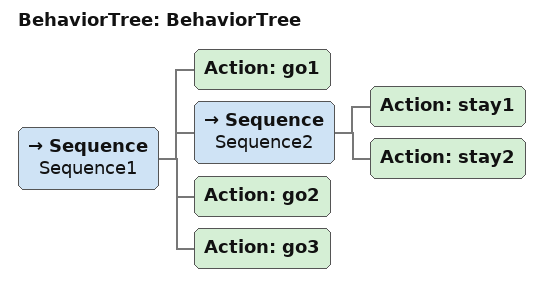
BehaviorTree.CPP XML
<?xml version="1.0"?>
<root main_tree_to_execute="BehaviorTree">
    <BehaviorTree ID="BehaviorTree">
        <Sequence name="Sequence1">
            <Action ID="go1"/>
            <Sequence name="Sequence2">
                <Action ID="stay1"/>
                <Action ID="stay2"/>
            </Sequence>
            <Action ID="go2"/>
            <Action ID="go3"/>
        </Sequence>
    </BehaviorTree>
</root>
